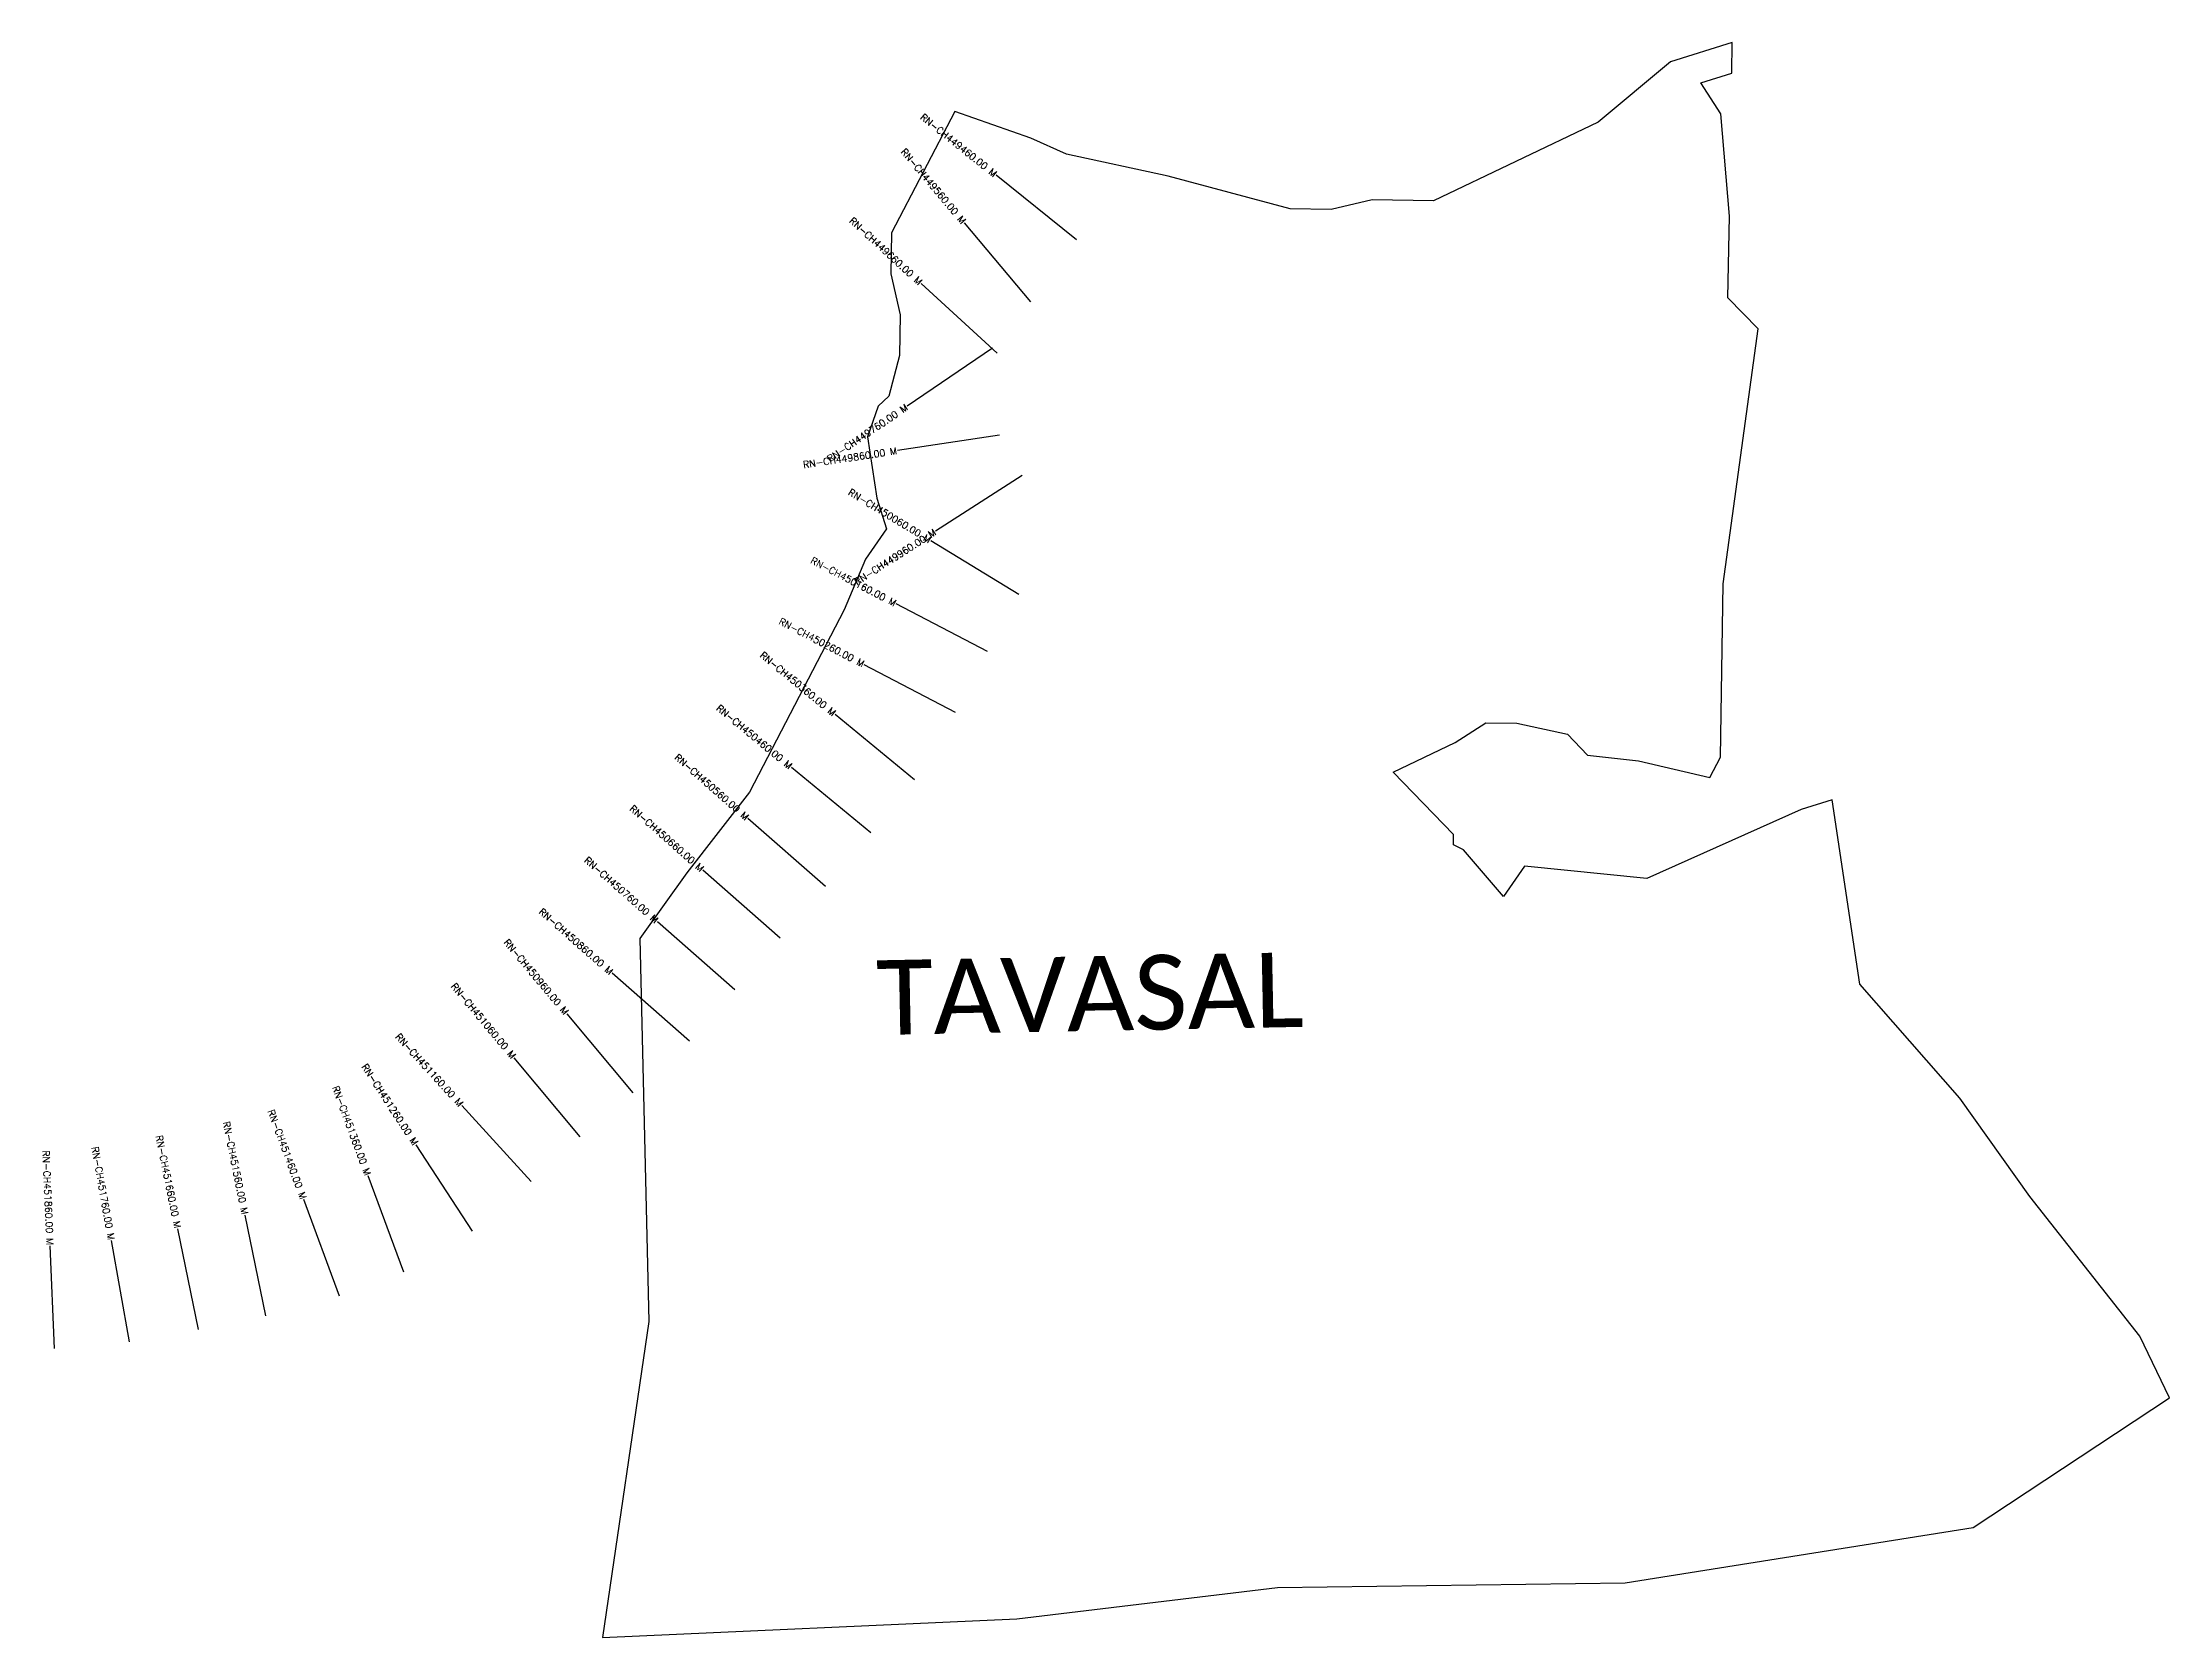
# Model space of a CAD drawing. Header units: metres. Extents: x 311578 to 314675, y 1912185 to 1914508.
import ezdxf
from ezdxf.enums import TextEntityAlignment as Align

# ---------------------------------------------------------------- set-up
doc = ezdxf.new("R2010")
doc.units = ezdxf.units.M
for name, color, linetype in [('CS', 134, 'Continuous'), ('CSMark', 6, 'Continuous'), ('VILLAGE BOUNDRY', 10, 'Continuous'), ('VILLAGE NAME', 250, 'Continuous')]:
    doc.layers.add(name, color=color, linetype=linetype)
doc.styles.get("Standard").update_dxf_attribs({"font": 'simplex.shx'})

msp = doc.modelspace()

# ---------------------------------------------------------------- linework, layer by layer
at = {"layer": 'CS'}
for p, q in [((313083.7, 1914220.9), (312966.6, 1914314.7)), ((313016.8, 1914130.6), (312920.2, 1914245.4)), ((312967.9, 1914055.6), (312857.4, 1914156.9)), ((312961.1, 1914062.8), (312837, 1913978.6)), ((312971.2, 1913936.2), (312822.9, 1913913.8)), ((313004.5, 1913877.7), (312878.3, 1913796.6)), ((312999.5, 1913704.3), (312871.4, 1913782.3)), ((312953.7, 1913621), (312820.8, 1913690.5)), ((312907.4, 1913532.4), (312774.5, 1913601.8)), ((312847.7, 1913434), (312732, 1913529.4)), ((312784.1, 1913356.8), (312668.4, 1913452.2)), ((312718, 1913279), (312605, 1913377.7)), ((312651.9, 1913203.5), (312539.3, 1913302.6)), ((312585.8, 1913128.4), (312473.3, 1913227.6)), ((312519.8, 1913053.4), (312407.2, 1913152.5)), ((312437.7, 1912978.2), (312341.6, 1913093.4)), ((312360.9, 1912914.2), (312264.8, 1913029.3)), ((312289.5, 1912849.1), (312188.3, 1912959.9)), ((312203.9, 1912776.9), (312122, 1912902.6)), ((312104.1, 1912716.9), (312052.1, 1912857.6)), ((311903, 1912653.3), (311873, 1912800.3)), ((312010.3, 1912682.3), (311958.3, 1912823)), ((311805, 1912633.4), (311775, 1912780.3)), ((311595.4, 1912605.7), (311588.8, 1912755.6)), ((311704.7, 1912615.4), (311678.4, 1912763.1))]:
    msp.add_line(p, q, dxfattribs=at)
at = {"layer": 'VILLAGE BOUNDRY'}
msp.add_lwpolyline([(314076.1, 1914091), (314032.2, 1914136.3), (314034.2, 1914255.3), (314021.8, 1914404.2), (313992.8, 1914449.3), (314037.6, 1914463.5), (314038.4, 1914508.1), (313948.7, 1914479.8), (313843.1, 1914392.3), (313603.2, 1914277.3), (313513.9, 1914278.8), (313454.2, 1914264.9), (313394.7, 1914265.9), (313217, 1914313.4), (313068.8, 1914345.6), (313017.1, 1914368.8), (312906.2, 1914407.8), (312814, 1914230.8), (312813, 1914171.3), (312826.9, 1914111.6), (312825.9, 1914052.1), (312810.1, 1913992.9), (312794.9, 1913978.3), (312779.4, 1913933.9), (312792.7, 1913844.4), (312806.9, 1913799.6), (312776.4, 1913755.5), (312745.4, 1913681.6), (312607.2, 1913416.1), (312516, 1913298.6), (312447.5, 1913203.1), (312460.6, 1912645), (312393.4, 1912185), (312996.4, 1912212.2), (313376.4, 1912258), (313882.3, 1912264.5), (314389.4, 1912345.4), (314675.1, 1912534), (314632, 1912624), (314471.7, 1912827.5), (314370, 1912970.5), (314224, 1913136.5), (314183.8, 1913404.9), (314138.9, 1913390.8), (313914.1, 1913290.4), (313735.9, 1913308.2), (313705.4, 1913264.1), (313647, 1913332), (313632.3, 1913339.7), (313632.5, 1913354.5), (313544.8, 1913445.2), (313634.7, 1913488.4), (313679.8, 1913517.4), (313724.5, 1913516.6), (313798.6, 1913500.6), (313827.8, 1913470.3), (313902.1, 1913461.7), (314005.8, 1913437.6), (314021.2, 1913467.1), (314025.3, 1913719.9)], close=True, dxfattribs=at)

# ---------------------------------------------------------------- texts
at = {"layer": 'CSMark'}
for s, rotation, p in [('RN-CH449460.00 M', 321.3083, (312965.8, 1914315.3)), ('RN-CH449560.00 M', 310.0837, (312919.6, 1914246.1)), ('RN-CH449660.00 M', 317.4763, (312856.7, 1914157.6)), ('RN-CH449760.00 M', 34.1697, (312836.2, 1913978)), ('RN-CH449860.00 M', 8.5993, (312821.9, 1913913.6)), ('RN-CH450060.00 M', 328.6918, (312870.5, 1913782.8)), ('RN-CH449960.00 M', 32.7403, (312877.5, 1913796.1)), ('RN-CH450160.00 M', 332.4273, (312819.9, 1913690.9)), ('RN-CH450260.00 M', 332.4273, (312773.6, 1913602.3)), ('RN-CH450360.00 M', 320.4908, (312731.2, 1913530)), ('RN-CH450460.00 M', 320.4908, (312667.6, 1913452.9)), ('RN-CH450560.00 M', 318.8468, (312604.3, 1913378.3)), ('RN-CH450660.00 M', 318.6376, (312538.6, 1913303.3)), ('RN-CH450760.00 M', 318.6376, (312472.5, 1913228.2)), ('RN-CH450860.00 M', 318.6376, (312406.4, 1913153.2)), ('RN-CH450960.00 M', 309.8454, (312341, 1913094.2)), ('RN-CH451060.00 M', 309.8454, (312264.2, 1913030.1)), ('RN-CH451160.00 M', 312.4079, (312187.6, 1912960.6)), ('RN-CH451260.00 M', 303.0946, (312121.4, 1912903.5)), ('RN-CH451360.00 M', 290.2725, (312051.8, 1912858.6)), ('RN-CH451460.00 M', 290.2725, (311958, 1912823.9)), ('RN-CH451560.00 M', 281.5184, (311872.8, 1912801.3)), ('RN-CH451860.00 M', 272.5114, (311588.8, 1912756.6)), ('RN-CH451760.00 M', 280.1206, (311678.2, 1912764.1)), ('RN-CH451660.00 M', 281.5184, (311774.8, 1912781.3))]:
    msp.add_text(s, height=10, rotation=rotation, dxfattribs=at).set_placement(p, align=Align.MIDDLE_RIGHT)
at = {"layer": 'VILLAGE NAME', "insert": (312791.1, 1913171.2), "char_height": 108.748, "attachment_point": 1, "rotation": 1.1028}
msp.add_mtext_dynamic_manual_height_columns('{\\fCalibri|b0|i0|c0|p34;TAVASAL}', width=1571.314, gutter_width=543.7, heights=[0], dxfattribs=at)

doc.saveas('drawing.dxf')
